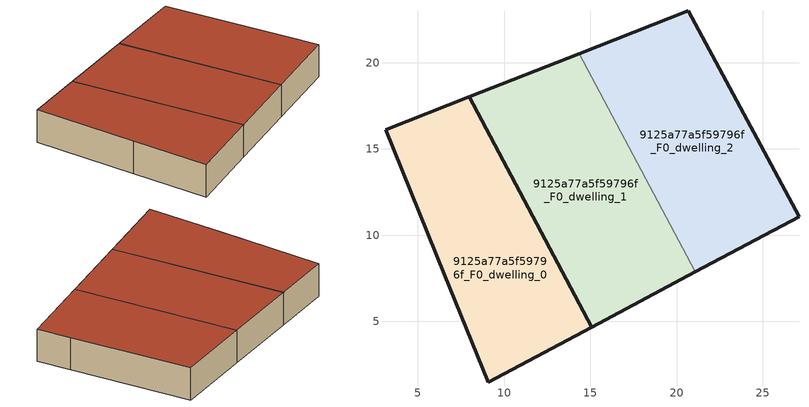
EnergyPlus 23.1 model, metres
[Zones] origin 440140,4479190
9125a77a5f59796f_F0_dwelling_0
 floor ground (EU_floor_Construction): 7.98,18.01 15.09,4.68 9.09,1.48 6.53,7.74 3.13,16.1 z0
 wall outside (EU_wall_Construction): 6.53,7.74 9.09,1.48 15.09,4.68 7.98,18.01 3.13,16.1 6.53,7.74 z0:3
 roof outside (EU_roof_Construction): 15.09,4.68 7.98,18.01 3.13,16.1 6.53,7.74 9.09,1.48 z3
9125a77a5f59796f_F0_dwelling_1
 floor ground (EU_floor_Construction): 14.35,20.52 21.09,7.88 15.09,4.68 7.98,18.01 z0
 wall outside (EU_wall_Construction): 14.35,20.52 7.98,18.01 15.09,4.68 21.09,7.88 z0:3
 wall to 9125a77a5f59796f_F0_dwelling_2 (EU_wall_Construction): 21.09,7.88 14.35,20.52 z0:3
 roof outside (EU_roof_Construction): 21.09,7.88 14.35,20.52 7.98,18.01 15.09,4.68 z3
9125a77a5f59796f_F0_dwelling_2
 floor ground (EU_floor_Construction): 20.67,23.01 25.68,13.71 27.09,11.08 21.09,7.88 14.35,20.52 z0
 wall outside (EU_wall_Construction): 21.09,7.88 27.09,11.08 25.68,13.71 20.67,23.01 14.35,20.52 z0:3
 roof outside (EU_roof_Construction): 27.09,11.08 25.68,13.71 20.67,23.01 14.35,20.52 21.09,7.88 z3
[Building]
EU S2 Campaign: North Axis=0; Terrain=City; Solar Distribution=FullExterior
[Site:Location]
Madrid: Latitude=40.5; Longitude=-3.5; Time Zone=1; Elevation=609
[SizingPeriod:WeatherFileDays]
AnnualSizingPeriod: Begin Month=1; Begin Day of Month=1; End Month=12; End Day of Month=31; Day of Week for Start Day=Monday; Use Weather File Daylight Saving Period=No; Use Weather File Rain and Snow Indicators=No
[MATERIAL]
EU_InternalMass_Material: Roughness=MediumRough; Thickness=0.1; Conductivity=1; Density=1800; Specific Heat=900; Thermal Absorptance=0.9; Solar Absorptance=0.7; Visible Absorptance=0.7
[MATERIAL:NOMASS] Roughness=MediumRough; Thermal Absorptance=0.9; Solar Absorptance=0.7; Visible Absorptance=0.7
Name | Thermal Resistance
EU_wall_NoMass | 1.60022
EU_roof_NoMass | 1.57597
EU_floor_NoMass | 0.470652
[CONSTRUCTION]
EU_wall_Construction: EU_wall_NoMass
EU_roof_Construction: EU_roof_NoMass
EU_floor_Construction: EU_floor_NoMass
EU_InternalMass_Construction: EU_InternalMass_Material
[ZONE] Type=1; Multiplier=1; Ceiling Height=autocalculate; Floor Area=autocalculate; Part of Total Floor Area=Yes
Name | Volume
9125a77a5f59796f_F0_dwelling_0 | 277.646
9125a77a5f59796f_F0_dwelling_1 | 300.274
9125a77a5f59796f_F0_dwelling_2 | 283.362
[INTERNALMASS] Construction=EU_InternalMass_Construction
Name | Zone or ZoneList | Surface Area
9125a77a5f59796f_F0_dwelling_0_EU_InternalMass | 9125a77a5f59796f_F0_dwelling_0 | 92.5489
9125a77a5f59796f_F0_dwelling_1_EU_InternalMass | 9125a77a5f59796f_F0_dwelling_1 | 100.091
9125a77a5f59796f_F0_dwelling_2_EU_InternalMass | 9125a77a5f59796f_F0_dwelling_2 | 94.4541
[OTHEREQUIPMENT] Fuel Type=Electricity; Design Level Calculation Method=Watts/Area; Power per Zone Floor Area=1; Fraction Latent=0; Fraction Radiant=0; Fraction Lost=0; Carbon Dioxide Generation Rate=0; EndUse Subcategory=EU_Step8_InternalGains
Name | Zone or ZoneList or Space or SpaceList | Schedule
EU_Step8_InternalGain_9125a77a5f59796f_F0_dwelling_0_f000 | 9125a77a5f59796f_F0_dwelling_0 | EU_Step8_GainSchedule_9125a77a5f59796f_F0_dwelling_0_f000
EU_Step8_InternalGain_9125a77a5f59796f_F0_dwelling_1_f000 | 9125a77a5f59796f_F0_dwelling_1 | EU_Step8_GainSchedule_9125a77a5f59796f_F0_dwelling_1_f000
EU_Step8_InternalGain_9125a77a5f59796f_F0_dwelling_2_f000 | 9125a77a5f59796f_F0_dwelling_2 | EU_Step8_GainSchedule_9125a77a5f59796f_F0_dwelling_2_f000
[ZONEVENTILATION:DESIGNFLOWRATE] Schedule=EU_AlwaysOn; Design Flow Rate Calculation Method=AirChanges/Hour; Air Changes per Hour=0.480704; Ventilation Type=Natural; Fan Pressure Rise=0; Fan Total Efficiency=1; Constant Term Coefficient=1; Temperature Term Coefficient=0; Velocity Term Coefficient=0; Velocity Squared Term Coefficient=0; Minimum Indoor Temperature=-100; Maximum Indoor Temperature=100; Delta Temperature=-100; Minimum Outdoor Temperature=-100; Maximum Outdoor Temperature=100; Maximum Wind Speed=40
Name | Zone or ZoneList or Space or SpaceList
EU_ConstantAir_9125a77a5f59796f_F0_dwelling_0 | 9125a77a5f59796f_F0_dwelling_0
EU_ConstantAir_9125a77a5f59796f_F0_dwelling_1 | 9125a77a5f59796f_F0_dwelling_1
EU_ConstantAir_9125a77a5f59796f_F0_dwelling_2 | 9125a77a5f59796f_F0_dwelling_2
[HVACTEMPLATE:THERMOSTAT] Constant Heating Setpoint=20; Constant Cooling Setpoint=50
EU_HeatOnly_9125a77a5f59796f_F0_dwelling_0; EU_HeatOnly_9125a77a5f59796f_F0_dwelling_1; EU_HeatOnly_9125a77a5f59796f_F0_dwelling_2
[HVACTEMPLATE:ZONE:IDEALLOADSAIRSYSTEM] System Availability Schedule=EU_AlwaysOn; Maximum Heating Supply Air Temperature=50; Minimum Cooling Supply Air Temperature=13; Maximum Heating Supply Air Humidity Ratio=0.0156; Minimum Cooling Supply Air Humidity Ratio=0.0077; Heating Limit=NoLimit; Cooling Limit=NoLimit; Heating Availability Schedule=EU_AlwaysOn; Cooling Availability Schedule=EU_CoolingOff; Dehumidification Control Type=ConstantSensibleHeatRatio; Cooling Sensible Heat Ratio=0.7; Dehumidification Setpoint=60; Humidification Control Type=None; Humidification Setpoint=30; Outdoor Air Method=None; Outdoor Air Flow Rate per Person=0.00944; Outdoor Air Flow Rate per Zone Floor Area=0; Outdoor Air Flow Rate per Zone=0; Demand Controlled Ventilation Type=None; Outdoor Air Economizer Type=NoEconomizer; Heat Recovery Type=None; Sensible Heat Recovery Effectiveness=0.7; Latent Heat Recovery Effectiveness=0.65
Name | Template Thermostat
9125a77a5f59796f_F0_dwelling_0 | EU_HeatOnly_9125a77a5f59796f_F0_dwelling_0
9125a77a5f59796f_F0_dwelling_1 | EU_HeatOnly_9125a77a5f59796f_F0_dwelling_1
9125a77a5f59796f_F0_dwelling_2 | EU_HeatOnly_9125a77a5f59796f_F0_dwelling_2
[SIZING:ZONE] Zone Cooling Design Supply Air Temperature Input Method=SupplyAirTemperature; Zone Cooling Design Supply Air Temperature=13; Zone Heating Design Supply Air Temperature Input Method=SupplyAirTemperature; Zone Heating Design Supply Air Temperature=50; Zone Cooling Design Supply Air Humidity Ratio=0.008; Zone Heating Design Supply Air Humidity Ratio=0.008; Cooling Design Air Flow Method=DesignDay; Cooling Design Air Flow Rate=0; Cooling Minimum Air Flow per Zone Floor Area=0.000762; Cooling Minimum Air Flow=0; Cooling Minimum Air Flow Fraction=0.2; Heating Design Air Flow Method=DesignDay; Heating Design Air Flow Rate=0; Heating Maximum Air Flow per Zone Floor Area=0.002032; Heating Maximum Air Flow=0.141576; Heating Maximum Air Flow Fraction=0.3; Account for Dedicated Outdoor Air System=No; Dedicated Outdoor Air System Control Strategy=NeutralSupplyAir; Dedicated Outdoor Air Low Setpoint Temperature for Design=autosize; Dedicated Outdoor Air High Setpoint Temperature for Design=autosize; Zone Load Sizing Method=Sensible Load Only No Latent Load; Zone Latent Cooling Design Supply Air Humidity Ratio Input Method=HumidityRatioDifference; Zone Cooling Design Supply Air Humidity Ratio Difference=0.005; Zone Latent Heating Design Supply Air Humidity Ratio Input Method=HumidityRatioDifference; Zone Humidification Design Supply Air Humidity Ratio Difference=0.005
9125a77a5f59796f_F0_dwelling_0; 9125a77a5f59796f_F0_dwelling_1; 9125a77a5f59796f_F0_dwelling_2
[SCHEDULE:CONSTANT]
Name | Hourly Value
EU_AlwaysOn | 1
EU_CoolingOff | 0
[SCHEDULE:FILE] Column Number=1; Rows to Skip at Top=0; Number of Hours of Data=8760; Column Separator=Comma; Interpolate to Timestep=No; Minutes per Item=60; Adjust Schedule for Daylight Savings=Yes
Name | File
EU_Step8_GainSchedule_9125a77a5f59796f_F0_dwelling_0_f000 | C:\Users\o_iseri\Desktop\OpenUBEM\openubem\outputs\eu_evidence\EU-11\ES-MAD-BERRUGUETE\idfs\9125a77a5f59796f\9125a77a5f59796f_F0_dwelling_0_f000_gain.csv
EU_Step8_GainSchedule_9125a77a5f59796f_F0_dwelling_1_f000 | C:\Users\o_iseri\Desktop\OpenUBEM\openubem\outputs\eu_evidence\EU-11\ES-MAD-BERRUGUETE\idfs\9125a77a5f59796f\9125a77a5f59796f_F0_dwelling_1_f000_gain.csv
EU_Step8_GainSchedule_9125a77a5f59796f_F0_dwelling_2_f000 | C:\Users\o_iseri\Desktop\OpenUBEM\openubem\outputs\eu_evidence\EU-11\ES-MAD-BERRUGUETE\idfs\9125a77a5f59796f\9125a77a5f59796f_F0_dwelling_2_f000_gain.csv
